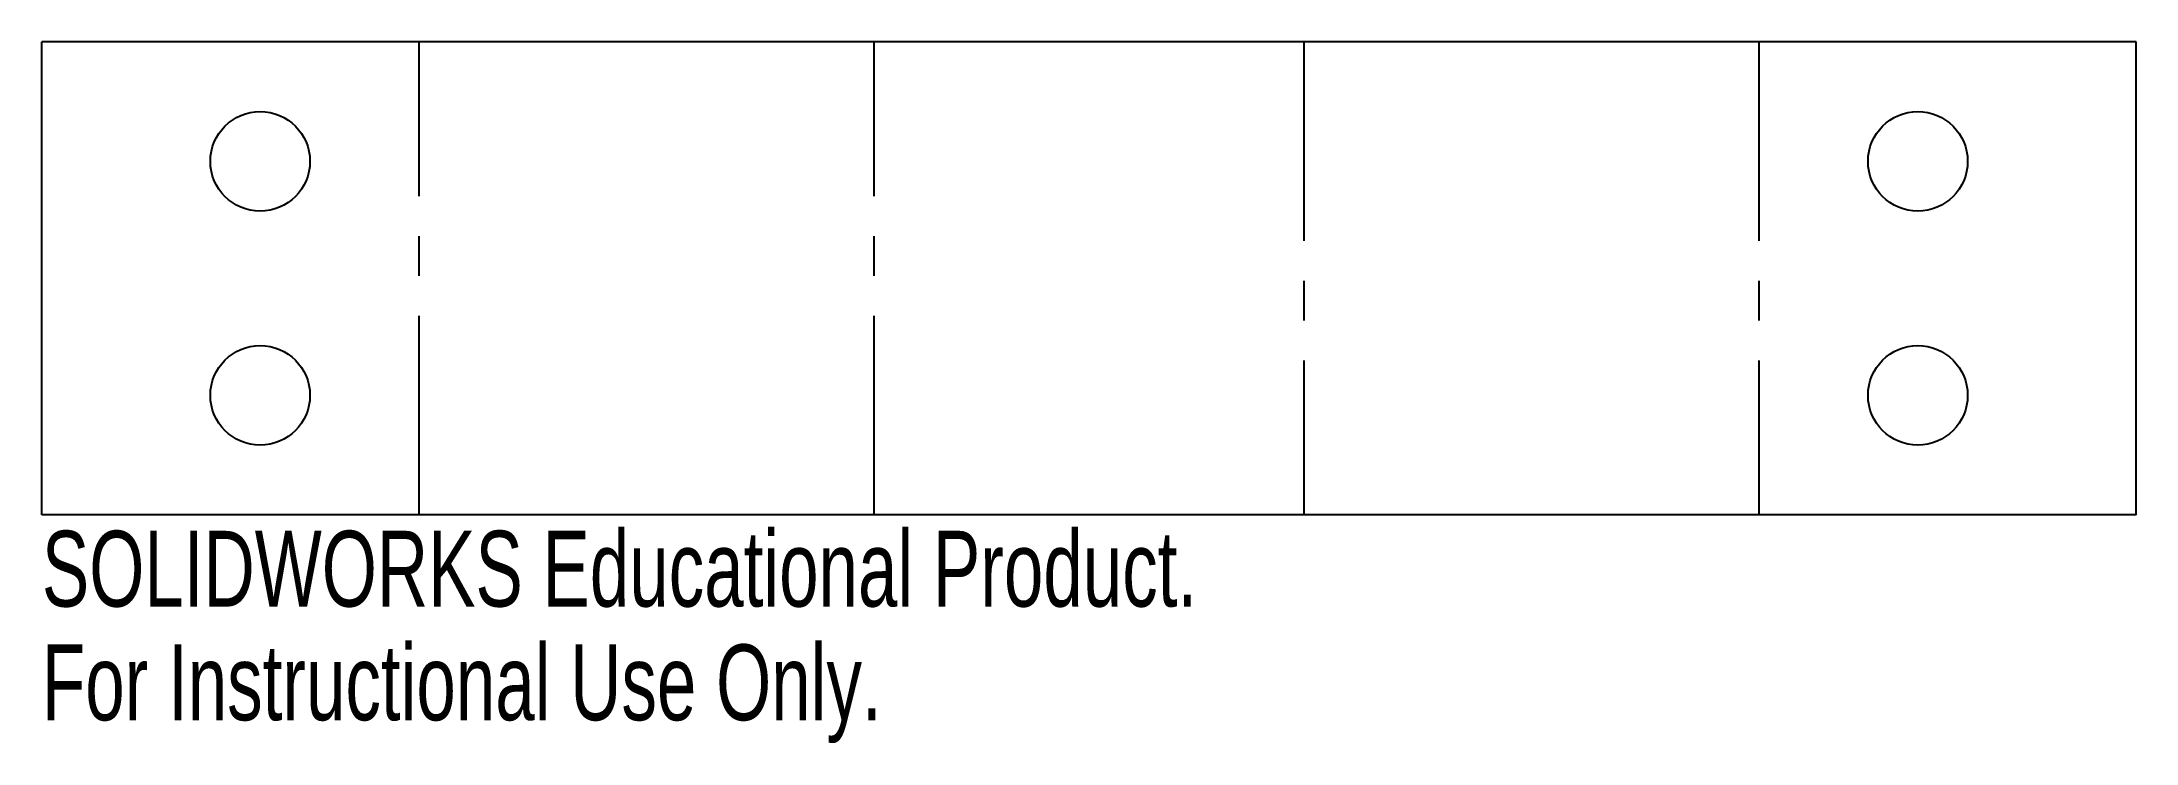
# Model space of a CAD drawing. Header units: inches. Extents: x -2.63 to 2.63, y -1.17 to 0.59.
import ezdxf

# ---------------------------------------------------------------- set-up
doc = ezdxf.new("R2010")
doc.units = ezdxf.units.IN
doc.header["$MEASUREMENT"] = 0
doc.linetypes.add('CENTERX2', pattern=[0.8, 0.5, -0.1, 0.1, -0.1])
doc.styles.add('SLDTEXTSTYLE0', font='TXT', dxfattribs={"width": 0.7})

msp = doc.modelspace()

# ---------------------------------------------------------------- linework, layer by layer
at = {"color": 7, "linetype": 'Continuous', "lineweight": 25}
for p, q in [((-2.6293, -0.5938), (-2.6293, 0.5938)), ((2.6293, 0.5938), (-2.6293, 0.5938)), ((2.6293, -0.5938), (2.6293, 0.5938)), ((2.6293, -0.5938), (-2.6293, -0.5938))]:
    msp.add_line(p, q, dxfattribs=at)
at = {"color": 7, "linetype": 'CENTERX2'}
for p, q in [((-1.682, -0.5938), (-1.682, 0.5938)), ((-0.5398, -0.5938), (-0.5398, 0.5938)), ((0.5398, 0.5938), (0.5398, -0.5938)), ((1.682, 0.5938), (1.682, -0.5938))]:
    msp.add_line(p, q, dxfattribs=at)
at = {"color": 7, "linetype": 'Continuous', "lineweight": 25}
for centre in [(-2.0812, 0.2938), (2.0812, 0.2938), (-2.0812, -0.2938), (2.0812, -0.2938)]:
    msp.add_circle(centre, 0.125, dxfattribs=at)

# ---------------------------------------------------------------- texts
at = {"color": 7, "linetype": 'Continuous', "char_height": 0.1903, "attachment_point": 1, "style": 'SLDTEXTSTYLE0'}
for s, insert in [('SOLIDWORKS Educational Product.', (-2.6293, -0.6339)), ('For Instructional Use Only.', (-2.6293, -0.9193))]:
    msp.add_mtext(s, dxfattribs=dict(at, insert=insert))

doc.saveas('drawing.dxf')
